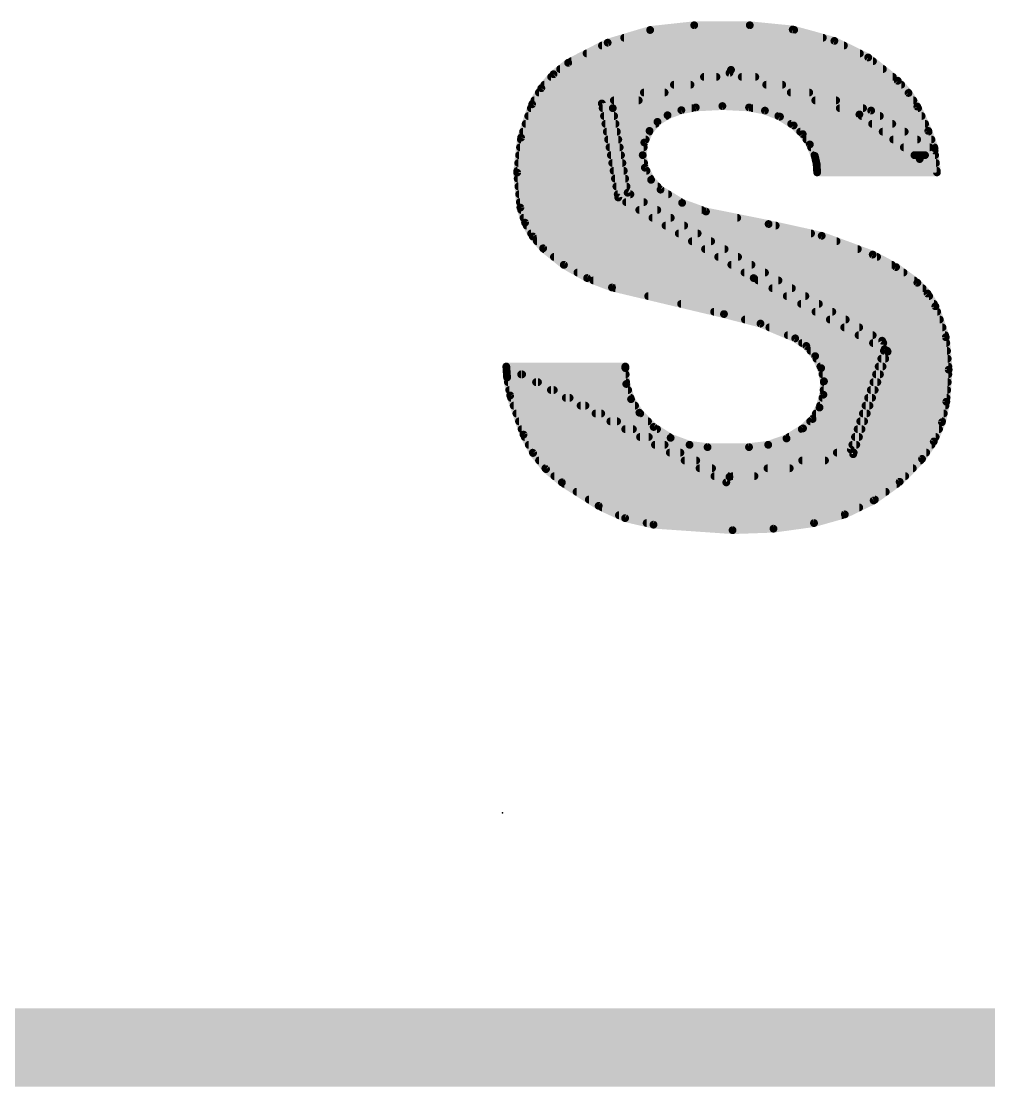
# Model space of a CAD drawing. Extents: x -27 to 95, y -17 to 50.
# Drawn here: x 62.828 to 65.967, y -0.127 to 3.33 of the extents above; entities that cross this region are included whole.
import ezdxf

# ---------------------------------------------------------------- set-up
doc = ezdxf.new("R2010")
doc.units = 0
for name, color, linetype in [('1', 12, 'CONTINUOUS'), ('16', 132, 'CONTINUOUS'), ('20', 53, 'CONTINUOUS'), ('21', 41, 'CONTINUOUS'), ('23', 53, 'CONTINUOUS')]:
    doc.layers.add(name, color=color, linetype=linetype)

msp = doc.modelspace()

# ---------------------------------------------------------------- linework, layer by layer
at = {"layer": '1', "const_width": 0.254}
msp.add_lwpolyline([(91.44, 0), (2.54, 0)], dxfattribs=at)
at = {"layer": '16', "const_width": 0.254}
msp.add_lwpolyline([(91.44, 0), (2.54, 0)], dxfattribs=at)
at = {"layer": '20', "const_width": 0.254}
msp.add_lwpolyline([(2.54, 0), (91.44, 0)], dxfattribs=at)
at = {"layer": '21', "const_width": 0.0254}
for points in [[(65.0113, 3.3172), (64.8683, 3.3017)], [(65.1916, 3.3172), (65.0113, 3.3172)], [(65.3309, 3.3033), (65.1916, 3.3172)], [(64.8683, 3.3017), (64.7305, 3.2606)], [(64.784, 3.2766), (65.4286, 3.2766)], [(64.8709, 3.302), (65.3356, 3.302)], [(65.466, 3.2664), (65.3309, 3.3033)], [(64.7305, 3.2606), (64.6024, 3.1953)], [(64.712, 3.2512), (65.497, 3.2512)], [(65.5757, 3.2126), (65.466, 3.2664)], [(64.6622, 3.2258), (65.5488, 3.2258)], [(65.6717, 3.1369), (65.5757, 3.2126)], [(64.6024, 3.1953), (64.5549, 3.1584)], [(64.5763, 3.175), (65.6234, 3.175)], [(64.6124, 3.2004), (65.5912, 3.2004)], [(65.1307, 3.1725), (64.7116, 3.0632)], [(65.5853, 3.0404), (65.1307, 3.1725)], [(64.5549, 3.1584), (64.5154, 3.1129)], [(64.5472, 3.1496), (65.0835, 3.1496)], [(64.7471, 3.048), (65.1256, 3.1623)], [(65.0429, 3.1496), (65.2095, 3.1496)], [(65.1256, 3.1623), (65.5472, 3.0277)], [(65.1654, 3.1496), (65.6556, 3.1496)], [(65.7066, 3.0974), (65.6717, 3.1369)], [(64.5154, 3.1129), (64.4855, 3.0607)], [(64.5073, 3.0988), (64.9153, 3.0988)], [(64.5252, 3.1242), (64.9994, 3.1242)], [(64.8481, 3.0988), (65.3843, 3.0988)], [(64.9455, 3.1242), (65.2969, 3.1242)], [(65.2449, 3.1242), (65.6829, 3.1242)], [(65.3245, 3.0988), (65.7053, 3.0988)], [(64.4928, 3.0734), (64.8312, 3.0734)], [(64.7507, 3.0734), (65.4717, 3.0734)], [(65.4041, 3.0734), (65.7221, 3.0734)], [(65.7352, 3.0531), (65.7066, 3.0974)], [(64.4855, 3.0607), (64.4497, 2.9524)], [(64.4813, 3.048), (64.7471, 3.048)], [(64.7116, 3.0632), (64.7649, 2.7584)], [(64.7143, 3.048), (65.0032, 3.048)], [(64.7954, 2.7737), (64.7471, 3.048)], [(64.9249, 3.0251), (64.9696, 3.0416)], [(64.9696, 3.0416), (65.0164, 3.0505)], [(65.0164, 3.0505), (65.1028, 3.055)], [(65.1028, 3.055), (65.1891, 3.0505)], [(65.1891, 3.0505), (65.2407, 3.0402)], [(65.2016, 3.048), (65.5591, 3.048)], [(65.2407, 3.0402), (65.2896, 3.0205)], [(65.4836, 3.048), (65.7375, 3.048)], [(65.7911, 2.9108), (65.5853, 3.0404)], [(65.7708, 2.9743), (65.7352, 3.0531)], [(64.4645, 2.9972), (64.756, 2.9972)], [(64.4729, 3.0226), (64.7516, 3.0226)], [(64.7187, 3.0226), (64.9211, 3.0226)], [(64.7231, 2.9972), (64.8864, 2.9972)], [(64.8665, 2.9743), (64.8922, 3.0038)], [(64.8922, 3.0038), (64.9249, 3.0251)], [(65.2844, 3.0226), (65.6136, 3.0226)], [(65.2896, 3.0205), (65.3339, 2.9921)], [(65.3259, 2.9972), (65.6539, 2.9972)], [(65.5472, 3.0277), (65.7428, 2.8829)], [(65.5541, 3.0226), (65.749, 3.0226)], [(65.5884, 2.9972), (65.7605, 2.9972)], [(64.4561, 2.9718), (64.7605, 2.9718)], [(64.7276, 2.9718), (64.8654, 2.9718)], [(64.8494, 2.9367), (64.8665, 2.9743)], [(65.3339, 2.9921), (65.3633, 2.964)], [(65.3551, 2.9718), (65.6942, 2.9718)], [(65.3633, 2.964), (65.3865, 2.9305)], [(65.6227, 2.9718), (65.7717, 2.9718)], [(65.7911, 2.9185), (65.7708, 2.9743)], [(64.4497, 2.9524), (64.4368, 2.839)], [(64.449, 2.9464), (64.765, 2.9464)], [(64.732, 2.9464), (64.8538, 2.9464)], [(64.8442, 2.8957), (64.8494, 2.9367)], [(65.3754, 2.9464), (65.7346, 2.9464)], [(65.3865, 2.9305), (65.4025, 2.8931)], [(65.657, 2.9464), (65.781, 2.9464)], [(64.4433, 2.8956), (64.7739, 2.8956)], [(64.4461, 2.921), (64.7695, 2.921)], [(64.7365, 2.921), (64.8474, 2.921)], [(64.7409, 2.8956), (64.8442, 2.8956)], [(64.8513, 2.855), (64.8442, 2.8957)], [(65.3905, 2.921), (65.7749, 2.921)], [(65.4014, 2.8956), (65.7927, 2.8956)], [(65.4025, 2.8931), (65.4085, 2.8667)], [(65.6913, 2.921), (65.7902, 2.921)], [(65.7256, 2.8956), (65.76, 2.8956)], [(65.7428, 2.8829), (65.7911, 2.9185)], [(65.7987, 2.8397), (65.7911, 2.9108)], [(64.4404, 2.8702), (64.7784, 2.8702)], [(64.7453, 2.8702), (64.8486, 2.8702)], [(65.4077, 2.8702), (65.7954, 2.8702)], [(65.4085, 2.8667), (65.4101, 2.8397)], [(64.4368, 2.839), (64.4474, 2.7254)], [(64.4375, 2.8448), (64.7829, 2.8448)], [(64.7498, 2.8448), (64.8565, 2.8448)], [(64.8714, 2.8156), (64.8513, 2.855)], [(65.4098, 2.8448), (65.7982, 2.8448)], [(65.4101, 2.8397), (65.7987, 2.8397)], [(64.4386, 2.8194), (64.7874, 2.8194)], [(64.441, 2.794), (64.7918, 2.794)], [(64.7542, 2.8194), (64.8695, 2.8194)], [(64.7587, 2.794), (64.8923, 2.794)], [(64.9021, 2.7838), (64.8714, 2.8156)], [(64.4434, 2.7686), (64.8042, 2.7686)], [(64.7631, 2.7686), (64.9268, 2.7686)], [(64.7649, 2.7584), (65.2043, 2.4968)], [(65.6209, 2.2936), (64.7954, 2.7737)], [(64.9721, 2.7407), (64.9021, 2.7838)], [(64.4457, 2.7432), (64.8478, 2.7432)], [(64.4474, 2.7254), (64.4625, 2.6765)], [(64.7904, 2.7432), (64.968, 2.7432)], [(65.0494, 2.7127), (64.9721, 2.7407)], [(64.4498, 2.7178), (64.8915, 2.7178)], [(64.4576, 2.6924), (64.9352, 2.6924)], [(64.8331, 2.7178), (65.0353, 2.7178)], [(64.8758, 2.6924), (65.151, 2.6924)], [(65.2526, 2.6721), (65.0494, 2.7127)], [(64.4625, 2.6765), (64.4875, 2.6318)], [(64.4678, 2.667), (64.9789, 2.667)], [(64.9184, 2.667), (65.2756, 2.667)], [(65.4249, 2.634), (65.2526, 2.6721)], [(64.482, 2.6416), (65.0225, 2.6416)], [(64.4875, 2.6318), (64.5211, 2.5933)], [(64.5011, 2.6162), (65.0662, 2.6162)], [(64.9611, 2.6416), (65.3904, 2.6416)], [(65.0037, 2.6162), (65.4731, 2.6162)], [(65.5904, 2.573), (65.4249, 2.634)], [(64.5211, 2.5933), (64.5887, 2.5395)], [(64.5242, 2.5908), (65.1099, 2.5908)], [(65.0464, 2.5908), (65.5421, 2.5908)], [(64.5562, 2.5654), (65.1536, 2.5654)], [(65.0891, 2.5654), (65.6046, 2.5654)], [(65.6661, 2.5325), (65.5904, 2.573)], [(64.5881, 2.54), (65.1972, 2.54)], [(64.5887, 2.5395), (64.6638, 2.4969)], [(64.6326, 2.5146), (65.2409, 2.5146)], [(65.1317, 2.54), (65.652, 2.54)], [(65.1744, 2.5146), (65.6904, 2.5146)], [(65.7352, 2.4816), (65.6661, 2.5325)], [(64.6638, 2.4969), (64.7446, 2.4663)], [(64.6841, 2.4892), (65.2846, 2.4892)], [(65.2043, 2.4968), (65.6285, 2.2657)], [(65.2182, 2.4892), (65.7249, 2.4892)], [(65.7684, 2.4466), (65.7352, 2.4816)], [(64.7446, 2.4663), (65.1078, 2.38)], [(64.7551, 2.4638), (65.3283, 2.4638)], [(65.2649, 2.4638), (65.7521, 2.4638)], [(65.7936, 2.4054), (65.7684, 2.4466)], [(64.862, 2.4384), (65.3719, 2.4384)], [(64.9689, 2.413), (65.4156, 2.413)], [(65.3115, 2.4384), (65.7734, 2.4384)], [(65.3581, 2.413), (65.789, 2.413)], [(65.0758, 2.3876), (65.4593, 2.3876)], [(65.1078, 2.38), (65.2263, 2.3491)], [(65.4047, 2.3876), (65.7996, 2.3876)], [(65.8274, 2.3051), (65.7936, 2.4054)], [(65.176, 2.3622), (65.5029, 2.3622)], [(65.2263, 2.3491), (65.339, 2.3012)], [(65.4514, 2.3622), (65.8081, 2.3622)], [(65.2552, 2.3368), (65.5466, 2.3368)], [(65.315, 2.3114), (65.5903, 2.3114)], [(65.498, 2.3368), (65.8167, 2.3368)], [(65.5446, 2.3114), (65.8252, 2.3114)], [(65.8368, 2.1996), (65.8274, 2.3051)], [(65.339, 2.3012), (65.375, 2.2765)], [(65.3612, 2.286), (65.6247, 2.286)], [(65.375, 2.2765), (65.4036, 2.2436)], [(65.5912, 2.286), (65.8291, 2.286)], [(65.6387, 2.2581), (65.6209, 2.2936)], [(65.3889, 2.2606), (65.6374, 2.2606)], [(65.4036, 2.2436), (65.4231, 2.2046)], [(65.4078, 2.2352), (65.631, 2.2352)], [(65.6285, 2.2657), (65.5193, 1.9406)], [(65.5269, 1.9253), (65.6387, 2.2581)], [(65.6183, 2.2352), (65.8336, 2.2352)], [(65.6268, 2.2606), (65.8314, 2.2606)], [(64.4017, 2.2098), (64.4042, 2.1742)], [(65.1256, 1.8517), (64.4017, 2.2098)], [(64.7878, 2.2098), (64.4017, 2.2098)], [(64.4017, 2.2098), (65.1154, 1.8339)], [(64.7878, 2.2047), (64.7878, 2.2098)], [(64.7908, 2.1531), (64.7878, 2.2047)], [(65.4205, 2.2098), (65.6225, 2.2098)], [(65.4231, 2.2046), (65.4322, 2.162)], [(65.6097, 2.2098), (65.8359, 2.2098)], [(64.4035, 2.1844), (64.453, 2.1844)], [(64.4042, 2.1742), (64.4144, 2.1158)], [(64.4499, 2.1844), (64.789, 2.1844)], [(65.4275, 2.1844), (65.6139, 2.1844)], [(65.6012, 2.1844), (65.8357, 2.1844)], [(65.8292, 2.0955), (65.8368, 2.1996)], [(64.4069, 2.159), (64.5044, 2.159)], [(64.4113, 2.1336), (64.5557, 2.1336)], [(64.4982, 2.159), (64.7905, 2.159)], [(64.5464, 2.1336), (64.797, 2.1336)], [(64.8064, 2.1039), (64.7908, 2.1531)], [(65.4322, 2.162), (65.4304, 2.1184)], [(65.431, 2.1336), (65.5969, 2.1336)], [(65.4321, 2.159), (65.6054, 2.159)], [(65.5841, 2.1336), (65.832, 2.1336)], [(65.5927, 2.159), (65.8338, 2.159)], [(64.4144, 2.1158), (64.4576, 1.9888)], [(64.417, 2.1082), (64.6071, 2.1082)], [(64.5946, 2.1082), (64.805, 2.1082)], [(64.8335, 2.0599), (64.8064, 2.1039)], [(65.4304, 2.1184), (65.4178, 2.0768)], [(65.4273, 2.1082), (65.5883, 2.1082)], [(65.5756, 2.1082), (65.8301, 2.1082)], [(64.4256, 2.0828), (64.6584, 2.0828)], [(64.6428, 2.0828), (64.8194, 2.0828)], [(65.4178, 2.0768), (65.3953, 2.0396)], [(65.4196, 2.0828), (65.5798, 2.0828)], [(65.5671, 2.0828), (65.8265, 2.0828)], [(65.8149, 2.0291), (65.8292, 2.0955)], [(64.4343, 2.0574), (64.7098, 2.0574)], [(64.4429, 2.032), (64.7611, 2.032)], [(64.6911, 2.0574), (64.836, 2.0574)], [(64.7393, 2.032), (64.8614, 2.032)], [(64.8797, 2.0136), (64.8335, 2.0599)], [(65.3953, 2.0396), (65.3644, 2.0091)], [(65.3876, 2.032), (65.5627, 2.032)], [(65.4061, 2.0574), (65.5713, 2.0574)], [(65.55, 2.032), (65.8155, 2.032)], [(65.5585, 2.0574), (65.821, 2.0574)], [(65.7883, 1.9665), (65.8149, 2.0291)], [(64.4515, 2.0066), (64.8125, 2.0066)], [(64.7875, 2.0066), (64.8907, 2.0066)], [(64.9348, 1.9784), (64.8797, 2.0136)], [(65.3644, 2.0091), (65.3108, 1.9764)], [(65.3603, 2.0066), (65.5542, 2.0066)], [(65.5415, 2.0066), (65.8054, 2.0066)], [(64.4576, 1.9888), (64.4885, 1.9293)], [(64.4615, 1.9812), (64.8638, 1.9812)], [(64.8357, 1.9812), (64.9304, 1.9812)], [(64.9961, 1.9558), (64.9348, 1.9784)], [(65.3108, 1.9764), (65.2514, 1.9558)], [(65.3186, 1.9812), (65.5457, 1.9812)], [(65.5329, 1.9812), (65.7946, 1.9812)], [(65.7504, 1.9101), (65.7883, 1.9665)], [(64.4747, 1.9558), (64.9152, 1.9558)], [(64.4879, 1.9304), (64.9665, 1.9304)], [(64.4885, 1.9293), (64.5305, 1.8769)], [(64.884, 1.9558), (64.9961, 1.9558)], [(64.9322, 1.9304), (65.5286, 1.9304)], [(65.0545, 1.9482), (64.9961, 1.9558)], [(65.1891, 1.9482), (65.0545, 1.9482)], [(65.1154, 1.8339), (65.5269, 1.9253)], [(65.5193, 1.9406), (65.1256, 1.8517)], [(65.2514, 1.9558), (65.1891, 1.9482)], [(65.2513, 1.9558), (65.5371, 1.9558)], [(65.4741, 1.9304), (65.764, 1.9304)], [(65.5244, 1.9558), (65.7811, 1.9558)], [(64.508, 1.905), (65.0179, 1.905)], [(64.9804, 1.905), (65.4355, 1.905)], [(65.3616, 1.905), (65.7454, 1.905)], [(65.6778, 1.8358), (65.7504, 1.9101)], [(64.5284, 1.8796), (65.0692, 1.8796)], [(64.5305, 1.8769), (64.582, 1.8339)], [(64.5577, 1.8542), (65.1205, 1.8542)], [(65.0286, 1.8796), (65.3212, 1.8796)], [(65.0769, 1.8542), (65.2068, 1.8542)], [(65.1367, 1.8542), (65.6958, 1.8542)], [(65.2492, 1.8796), (65.7206, 1.8796)], [(64.582, 1.8339), (64.7014, 1.7577)], [(64.59, 1.8288), (65.6681, 1.8288)], [(65.5934, 1.7752), (65.6778, 1.8358)], [(64.6298, 1.8034), (65.6327, 1.8034)], [(64.6696, 1.778), (65.5974, 1.778)], [(64.7014, 1.7577), (64.7871, 1.7179)], [(64.7124, 1.7526), (65.5466, 1.7526)], [(65.4999, 1.73), (65.5934, 1.7752)], [(64.7671, 1.7272), (65.4898, 1.7272)], [(64.7871, 1.7179), (64.8792, 1.6967)], [(65.3999, 1.7018), (65.4999, 1.73)], [(64.8571, 1.7018), (65.3999, 1.7018)], [(64.8792, 1.6967), (65.1358, 1.6789)], [(65.1358, 1.6789), (65.2684, 1.6836)], [(65.2684, 1.6836), (65.3999, 1.7018)]]:
    msp.add_lwpolyline(points, dxfattribs=at)
at = {"layer": '21', "const_width": 0.0127}
for points in [[(65.0113, 3.3236, 1), (65.0113, 3.3109)], [(65.012, 3.3109, 1), (65.0106, 3.3235)], [(65.1922, 3.3235, 1), (65.191, 3.3109)], [(65.1916, 3.3109, 1), (65.1916, 3.3236)], [(64.784, 3.283, 1), (64.784, 3.2703)], [(64.8676, 3.308, 1), (64.869, 3.2954)], [(64.8709, 3.3083, 1), (64.8709, 3.2957)], [(64.8701, 3.2956, 1), (64.8665, 3.3078)], [(65.3326, 3.3094, 1), (65.3292, 3.2971)], [(65.3303, 3.297, 1), (65.3316, 3.3096)], [(65.3356, 3.2957, 1), (65.3356, 3.3083)], [(65.4286, 3.2703, 1), (65.4286, 3.283)], [(64.712, 3.2576, 1), (64.712, 3.2449)], [(64.7287, 3.2667, 1), (64.7323, 3.2546)], [(64.7334, 3.255, 1), (64.7276, 3.2663)], [(65.4688, 3.2721, 1), (65.4632, 3.2607)], [(65.4643, 3.2603, 1), (65.4677, 3.2725)], [(65.497, 3.2449, 1), (65.497, 3.2576)], [(64.6622, 3.2321, 1), (64.6622, 3.2195)], [(65.5488, 3.2195, 1), (65.5488, 3.2321)], [(65.5797, 3.2176, 1), (65.5718, 3.2076)], [(65.5729, 3.2069, 1), (65.5785, 3.2183)], [(64.5763, 3.1814, 1), (64.5763, 3.1687)], [(64.5995, 3.201, 1), (64.6053, 3.1896)], [(64.6063, 3.1903, 1), (64.5985, 3.2003)], [(64.6124, 3.2067, 1), (64.6124, 3.1941)], [(65.1325, 3.1786, 1), (65.1289, 3.1664)], [(65.1323, 3.1664, 1), (65.1291, 3.1786)], [(65.5912, 3.1941, 1), (65.5912, 3.2067)], [(65.6234, 3.1687, 1), (65.6234, 3.1814)], [(64.5472, 3.1559, 1), (64.5472, 3.1433)], [(64.551, 3.1634, 1), (64.5588, 3.1534)], [(64.5597, 3.1542, 1), (64.5501, 3.1625)], [(65.0429, 3.1559, 1), (65.0429, 3.1433)], [(65.0835, 3.1433, 1), (65.0835, 3.1559)], [(65.1275, 3.1683, 1), (65.1237, 3.1563)], [(65.1274, 3.1562, 1), (65.1238, 3.1684)], [(65.1654, 3.1559, 1), (65.1654, 3.1433)], [(65.2095, 3.1433, 1), (65.2095, 3.1559)], [(65.6556, 3.1433, 1), (65.6556, 3.1559)], [(65.6765, 3.1411, 1), (65.6669, 3.1327)], [(65.6678, 3.1319, 1), (65.6756, 3.1419)], [(64.5073, 3.1052, 1), (64.5073, 3.0925)], [(64.5106, 3.1171, 1), (64.5202, 3.1088)], [(64.5209, 3.1098, 1), (64.5099, 3.1161)], [(64.5252, 3.1305, 1), (64.5252, 3.1179)], [(64.8481, 3.1052, 1), (64.8481, 3.0925)], [(64.9153, 3.0925, 1), (64.9153, 3.1052)], [(64.9455, 3.1305, 1), (64.9455, 3.1179)], [(64.9994, 3.1179, 1), (64.9994, 3.1305)], [(65.2449, 3.1305, 1), (65.2449, 3.1179)], [(65.2969, 3.1179, 1), (65.2969, 3.1305)], [(65.3245, 3.1052, 1), (65.3245, 3.0925)], [(65.3843, 3.0925, 1), (65.3843, 3.1052)], [(65.6829, 3.1179, 1), (65.6829, 3.1305)], [(65.7053, 3.0925, 1), (65.7053, 3.1052)], [(64.4928, 3.0798, 1), (64.4928, 3.0671)], [(64.7507, 3.0798, 1), (64.7507, 3.0671)], [(64.8312, 3.0671, 1), (64.8312, 3.0798)], [(65.4041, 3.0798, 1), (65.4041, 3.0671)], [(65.4717, 3.0671, 1), (65.4717, 3.0798)], [(65.7119, 3.1008, 1), (65.7012, 3.0939)], [(65.7018, 3.0932, 1), (65.7113, 3.1016)], [(65.7221, 3.0671, 1), (65.7221, 3.0798)], [(64.4813, 3.0543, 1), (64.4813, 3.0417)], [(64.48, 3.0639, 1), (64.491, 3.0575)], [(64.4915, 3.0587, 1), (64.4795, 3.0627)], [(64.7179, 3.0643, 1), (64.7053, 3.0621)], [(64.71, 3.0693, 1), (64.7132, 3.0571)], [(64.7143, 3.0543, 1), (64.7143, 3.0417)], [(64.7534, 3.0491, 1), (64.7408, 3.0469)], [(64.7453, 3.0541, 1), (64.7489, 3.0419)], [(64.7471, 3.0417, 1), (64.7471, 3.0543)], [(64.9684, 3.0479, 1), (64.9708, 3.0354)], [(64.9718, 3.0357, 1), (64.9674, 3.0476)], [(65.0032, 3.0417, 1), (65.0032, 3.0543)], [(65.0161, 3.0568, 1), (65.0167, 3.0442)], [(65.0176, 3.0443, 1), (65.0152, 3.0567)], [(65.1031, 3.0613, 1), (65.1024, 3.0486)], [(65.1031, 3.0486, 1), (65.1024, 3.0613)], [(65.1903, 3.0567, 1), (65.1879, 3.0443)], [(65.1888, 3.0442, 1), (65.1894, 3.0568)], [(65.2016, 3.0543, 1), (65.2016, 3.0417)], [(65.2431, 3.0461, 1), (65.2384, 3.0343)], [(65.2395, 3.034, 1), (65.242, 3.0464)], [(65.4836, 3.0543, 1), (65.4836, 3.0417)], [(65.5591, 3.0417, 1), (65.5591, 3.0543)], [(65.5887, 3.0458, 1), (65.5819, 3.035)], [(65.5835, 3.0343, 1), (65.5871, 3.0465)], [(65.741, 3.0557, 1), (65.7294, 3.0505)], [(65.7299, 3.0497, 1), (65.7405, 3.0565)], [(65.7375, 3.0417, 1), (65.7375, 3.0543)], [(64.4645, 3.0036, 1), (64.4645, 2.9909)], [(64.4729, 3.029, 1), (64.4729, 3.0163)], [(64.7187, 3.029, 1), (64.7187, 3.0163)], [(64.7231, 3.0036, 1), (64.7231, 2.9909)], [(64.7516, 3.0163, 1), (64.7516, 3.029)], [(64.756, 2.9909, 1), (64.756, 3.0036)], [(64.8887, 3.0091, 1), (64.8956, 2.9985)], [(64.8864, 2.9909, 1), (64.8864, 3.0036)], [(64.8969, 2.9996, 1), (64.8874, 3.0079)], [(64.9227, 3.0311, 1), (64.9271, 3.0191)], [(64.9211, 3.0163, 1), (64.9211, 3.029)], [(64.9284, 3.0198, 1), (64.9214, 3.0304)], [(65.2844, 3.029, 1), (65.2844, 3.0163)], [(65.293, 3.0259, 1), (65.2861, 3.0152)], [(65.2872, 3.0146, 1), (65.2919, 3.0264)], [(65.3259, 3.0036, 1), (65.3259, 2.9909)], [(65.551, 3.0328, 1), (65.5434, 3.0226)], [(65.5453, 3.0217, 1), (65.5491, 3.0337)], [(65.5541, 3.029, 1), (65.5541, 3.0163)], [(65.5884, 3.0036, 1), (65.5884, 2.9909)], [(65.6136, 3.0163, 1), (65.6136, 3.029)], [(65.6539, 2.9909, 1), (65.6539, 3.0036)], [(65.749, 3.0163, 1), (65.749, 3.029)], [(65.7605, 2.9909, 1), (65.7605, 3.0036)], [(64.4561, 2.9781, 1), (64.4561, 2.9655)], [(64.7276, 2.9781, 1), (64.7276, 2.9655)], [(64.7605, 2.9655, 1), (64.7605, 2.9781)], [(64.8617, 2.9785, 1), (64.8713, 2.9701)], [(64.8723, 2.9717, 1), (64.8607, 2.9769)], [(64.8654, 2.9655, 1), (64.8654, 2.9781)], [(65.3383, 2.9967, 1), (65.3295, 2.9875)], [(65.3305, 2.9868, 1), (65.3373, 2.9974)], [(65.3551, 2.9781, 1), (65.3551, 2.9655)], [(65.3685, 2.9676, 1), (65.3581, 2.9603)], [(65.3589, 2.9594, 1), (65.3677, 2.9685)], [(65.6227, 2.9781, 1), (65.6227, 2.9655)], [(65.6942, 2.9655, 1), (65.6942, 2.9781)], [(65.7768, 2.9765, 1), (65.7648, 2.9721)], [(65.765, 2.9717, 1), (65.7766, 2.9769)], [(65.7717, 2.9655, 1), (65.7717, 2.9781)], [(64.449, 2.9527, 1), (64.449, 2.9401)], [(64.456, 2.9516, 1), (64.4434, 2.9531)], [(64.4437, 2.9544, 1), (64.4557, 2.9504)], [(64.732, 2.9527, 1), (64.732, 2.9401)], [(64.765, 2.9401, 1), (64.765, 2.9527)], [(64.8436, 2.9393, 1), (64.8552, 2.9341)], [(64.8557, 2.9359, 1), (64.8431, 2.9375)], [(64.8538, 2.9401, 1), (64.8538, 2.9527)], [(65.3754, 2.9527, 1), (65.3754, 2.9401)], [(65.3923, 2.933, 1), (65.3806, 2.928)], [(65.3812, 2.9269, 1), (65.3917, 2.9341)], [(65.657, 2.9527, 1), (65.657, 2.9401)], [(65.7346, 2.9401, 1), (65.7346, 2.9527)], [(65.781, 2.9401, 1), (65.781, 2.9527)], [(64.4433, 2.9019, 1), (64.4433, 2.8893)], [(64.4461, 2.9274, 1), (64.4461, 2.9147)], [(64.7365, 2.9274, 1), (64.7365, 2.9147)], [(64.7409, 2.9019, 1), (64.7409, 2.8893)], [(64.7695, 2.9147, 1), (64.7695, 2.9274)], [(64.7739, 2.8893, 1), (64.7739, 2.9019)], [(64.8504, 2.8968, 1), (64.8379, 2.8946)], [(64.8442, 2.8893, 1), (64.8442, 2.9019)], [(64.8474, 2.9147, 1), (64.8474, 2.9274)], [(65.3905, 2.9274, 1), (65.3905, 2.9147)], [(65.4014, 2.9019, 1), (65.4014, 2.8893)], [(65.4087, 2.8945, 1), (65.3963, 2.8917)], [(65.6913, 2.9274, 1), (65.6913, 2.9147)], [(65.7256, 2.9019, 1), (65.7256, 2.8893)], [(65.76, 2.8893, 1), (65.76, 2.9019)], [(65.7749, 2.9147, 1), (65.7749, 2.9274)], [(65.7974, 2.9115, 1), (65.7848, 2.9101)], [(65.7851, 2.9163, 1), (65.7971, 2.9207)], [(65.7949, 2.9134, 1), (65.7873, 2.9236)], [(65.7877, 2.9054, 1), (65.7945, 2.9162)], [(65.7902, 2.9147, 1), (65.7902, 2.9274)], [(65.7927, 2.8893, 1), (65.7927, 2.9019)], [(64.4404, 2.8765, 1), (64.4404, 2.8639)], [(64.7453, 2.8765, 1), (64.7453, 2.8639)], [(64.7784, 2.8639, 1), (64.7784, 2.8765)], [(64.8379, 2.8965, 1), (64.8505, 2.8949)], [(64.8486, 2.8639, 1), (64.8486, 2.8765)], [(65.3967, 2.8906, 1), (65.4083, 2.8956)], [(65.4077, 2.8765, 1), (65.4077, 2.8639)], [(65.4148, 2.8671, 1), (65.4021, 2.8663)], [(65.4023, 2.8653, 1), (65.4147, 2.8681)], [(65.739, 2.888, 1), (65.7466, 2.8778)], [(65.739, 2.8778, 1), (65.7466, 2.888)], [(65.7954, 2.8639, 1), (65.7954, 2.8765)], [(64.4431, 2.8396, 1), (64.4305, 2.8384)], [(64.4305, 2.8397, 1), (64.4431, 2.8383)], [(64.4375, 2.8512, 1), (64.4375, 2.8385)], [(64.7498, 2.8512, 1), (64.7498, 2.8385)], [(64.7829, 2.8385, 1), (64.7829, 2.8512)], [(64.857, 2.8579, 1), (64.8456, 2.8521)], [(64.845, 2.8539, 1), (64.8576, 2.8561)], [(64.8565, 2.8385, 1), (64.8565, 2.8512)], [(65.4098, 2.8512, 1), (65.4098, 2.8385)], [(65.4101, 2.846, 1), (65.4101, 2.8334)], [(65.4038, 2.8393, 1), (65.4164, 2.8401)], [(65.7924, 2.839, 1), (65.805, 2.8404)], [(65.7982, 2.8385, 1), (65.7982, 2.8512)], [(65.7987, 2.8334, 1), (65.7987, 2.846)], [(64.4386, 2.8258, 1), (64.4386, 2.8131)], [(64.441, 2.8003, 1), (64.441, 2.7877)], [(64.7542, 2.8258, 1), (64.7542, 2.8131)], [(64.7587, 2.8003, 1), (64.7587, 2.7877)], [(64.7874, 2.8131, 1), (64.7874, 2.8258)], [(64.7918, 2.7877, 1), (64.7918, 2.8003)], [(64.876, 2.82, 1), (64.8668, 2.8112)], [(64.8657, 2.8127, 1), (64.8771, 2.8185)], [(64.8695, 2.8131, 1), (64.8695, 2.8258)], [(64.8923, 2.7877, 1), (64.8923, 2.8003)], [(64.4434, 2.775, 1), (64.4434, 2.7623)], [(64.7631, 2.775, 1), (64.7631, 2.7623)], [(64.7681, 2.7639, 1), (64.7617, 2.7529)], [(64.7586, 2.7573, 1), (64.7712, 2.7595)], [(64.7986, 2.7792, 1), (64.7922, 2.7682)], [(64.7891, 2.7726, 1), (64.8017, 2.7748)], [(64.8042, 2.7623, 1), (64.8042, 2.775)], [(64.9054, 2.7892, 1), (64.8988, 2.7784)], [(64.8975, 2.7794, 1), (64.9067, 2.7882)], [(64.9268, 2.7623, 1), (64.9268, 2.775)], [(64.4457, 2.7496, 1), (64.4457, 2.7369)], [(64.4535, 2.7273, 1), (64.4413, 2.7235)], [(64.4411, 2.7248, 1), (64.4537, 2.726)], [(64.7904, 2.7496, 1), (64.7904, 2.7369)], [(64.8478, 2.7369, 1), (64.8478, 2.7496)], [(64.9742, 2.7466, 1), (64.9699, 2.7347)], [(64.968, 2.7369, 1), (64.968, 2.7496)], [(64.9688, 2.7353, 1), (64.9754, 2.7461)], [(64.4498, 2.7241, 1), (64.4498, 2.7115)], [(64.4576, 2.6987, 1), (64.4576, 2.6861)], [(64.8331, 2.7241, 1), (64.8331, 2.7115)], [(64.8758, 2.6987, 1), (64.8758, 2.6861)], [(64.8915, 2.7115, 1), (64.8915, 2.7241)], [(64.9352, 2.6861, 1), (64.9352, 2.6987)], [(65.0353, 2.7115, 1), (65.0353, 2.7241)], [(65.0506, 2.7189, 1), (65.0482, 2.7065)], [(65.0472, 2.7067, 1), (65.0516, 2.7187)], [(65.151, 2.6861, 1), (65.151, 2.6987)], [(64.4681, 2.6796, 1), (64.457, 2.6734)], [(64.4565, 2.6746, 1), (64.4686, 2.6784)], [(64.4678, 2.6734, 1), (64.4678, 2.6607)], [(64.9184, 2.6734, 1), (64.9184, 2.6607)], [(64.9789, 2.6607, 1), (64.9789, 2.6734)], [(65.254, 2.6783, 1), (65.2512, 2.6659)], [(65.2514, 2.6659, 1), (65.2538, 2.6783)], [(65.2756, 2.6607, 1), (65.2756, 2.6734)], [(64.482, 2.6479, 1), (64.482, 2.6353)], [(64.4922, 2.636, 1), (64.4827, 2.6277)], [(64.4819, 2.6288, 1), (64.493, 2.6349)], [(64.5011, 2.6225, 1), (64.5011, 2.6099)], [(64.9611, 2.6479, 1), (64.9611, 2.6353)], [(65.0037, 2.6225, 1), (65.0037, 2.6099)], [(65.0225, 2.6353, 1), (65.0225, 2.6479)], [(65.0662, 2.6099, 1), (65.0662, 2.6225)], [(65.3904, 2.6353, 1), (65.3904, 2.6479)], [(65.427, 2.6399, 1), (65.4227, 2.628)], [(65.4235, 2.6278, 1), (65.4262, 2.6402)], [(65.4731, 2.6099, 1), (65.4731, 2.6225)], [(64.5251, 2.5983, 1), (64.5171, 2.5883)], [(64.5163, 2.5891, 1), (64.5259, 2.5975)], [(64.5242, 2.5972, 1), (64.5242, 2.5845)], [(65.0464, 2.5972, 1), (65.0464, 2.5845)], [(65.1099, 2.5845, 1), (65.1099, 2.5972)], [(65.5421, 2.5845, 1), (65.5421, 2.5972)], [(64.5562, 2.5717, 1), (64.5562, 2.5591)], [(65.0891, 2.5717, 1), (65.0891, 2.5591)], [(65.1536, 2.5591, 1), (65.1536, 2.5717)], [(65.5934, 2.5786, 1), (65.5874, 2.5674)], [(65.5882, 2.567, 1), (65.5926, 2.579)], [(65.6046, 2.5591, 1), (65.6046, 2.5717)], [(64.5881, 2.5463, 1), (64.5881, 2.5337)], [(64.5918, 2.5451, 1), (64.5856, 2.534)], [(64.5848, 2.5346, 1), (64.5927, 2.5445)], [(64.6326, 2.521, 1), (64.6326, 2.5083)], [(65.1317, 2.5463, 1), (65.1317, 2.5337)], [(65.1744, 2.521, 1), (65.1744, 2.5083)], [(65.1972, 2.5337, 1), (65.1972, 2.5463)], [(65.2409, 2.5083, 1), (65.2409, 2.521)], [(65.652, 2.5337, 1), (65.652, 2.5463)], [(65.6698, 2.5376, 1), (65.6623, 2.5274)], [(65.6631, 2.5269, 1), (65.6691, 2.5381)], [(65.6904, 2.5083, 1), (65.6904, 2.521)], [(64.6661, 2.5028, 1), (64.6616, 2.4909)], [(64.6607, 2.4913, 1), (64.6669, 2.5024)], [(64.6841, 2.4956, 1), (64.6841, 2.4829)], [(65.2073, 2.5024, 1), (65.2013, 2.4912)], [(65.2011, 2.4913, 1), (65.2075, 2.5023)], [(65.2182, 2.4956, 1), (65.2182, 2.4829)], [(65.2846, 2.4829, 1), (65.2846, 2.4956)], [(65.7249, 2.4829, 1), (65.7249, 2.4956)], [(65.7398, 2.486, 1), (65.7306, 2.4772)], [(65.7314, 2.4765, 1), (65.739, 2.4867)], [(64.7461, 2.4725, 1), (64.7431, 2.4601)], [(64.7424, 2.4604, 1), (64.7468, 2.4722)], [(64.7551, 2.4701, 1), (64.7551, 2.4575)], [(65.2649, 2.4701, 1), (65.2649, 2.4575)], [(65.3283, 2.4575, 1), (65.3283, 2.4701)], [(65.7521, 2.4575, 1), (65.7521, 2.4701)], [(65.7739, 2.4499, 1), (65.763, 2.4433)], [(65.7638, 2.4422, 1), (65.773, 2.451)], [(64.862, 2.4447, 1), (64.862, 2.4321)], [(64.9689, 2.4194, 1), (64.9689, 2.4067)], [(65.3115, 2.4447, 1), (65.3115, 2.4321)], [(65.3581, 2.4194, 1), (65.3581, 2.4067)], [(65.3719, 2.4321, 1), (65.3719, 2.4447)], [(65.4156, 2.4067, 1), (65.4156, 2.4194)], [(65.7734, 2.4321, 1), (65.7734, 2.4447)], [(65.789, 2.4067, 1), (65.789, 2.4194)], [(65.0758, 2.3939, 1), (65.0758, 2.3813)], [(65.1094, 2.3861, 1), (65.1062, 2.3739)], [(65.1063, 2.3738, 1), (65.1093, 2.3862)], [(65.4047, 2.3939, 1), (65.4047, 2.3813)], [(65.4593, 2.3813, 1), (65.4593, 2.3939)], [(65.7996, 2.4074, 1), (65.7876, 2.4034)], [(65.7882, 2.4021, 1), (65.799, 2.4087)], [(65.7996, 2.3813, 1), (65.7996, 2.3939)], [(65.176, 2.3685, 1), (65.176, 2.3559)], [(65.2288, 2.3549, 1), (65.2238, 2.3432)], [(65.2247, 2.3429, 1), (65.2279, 2.3552)], [(65.4514, 2.3685, 1), (65.4514, 2.3559)], [(65.5029, 2.3559, 1), (65.5029, 2.3685)], [(65.8081, 2.3559, 1), (65.8081, 2.3685)], [(65.2552, 2.3432, 1), (65.2552, 2.3305)], [(65.315, 2.3177, 1), (65.315, 2.3051)], [(65.498, 2.3432, 1), (65.498, 2.3305)], [(65.5446, 2.3177, 1), (65.5446, 2.3051)], [(65.5466, 2.3305, 1), (65.5466, 2.3432)], [(65.5903, 2.3051, 1), (65.5903, 2.3177)], [(65.8167, 2.3305, 1), (65.8167, 2.3432)], [(65.8337, 2.3056, 1), (65.8211, 2.3045)], [(65.8252, 2.3051, 1), (65.8252, 2.3177)], [(65.3426, 2.3064, 1), (65.3354, 2.296)], [(65.3365, 2.2954, 1), (65.3415, 2.307)], [(65.3612, 2.2923, 1), (65.3612, 2.2797)], [(65.3798, 2.2807, 1), (65.3702, 2.2724)], [(65.3714, 2.2713, 1), (65.3786, 2.2818)], [(65.5912, 2.2923, 1), (65.5912, 2.2797)], [(65.6266, 2.2964, 1), (65.6152, 2.2908)], [(65.6177, 2.2881, 1), (65.6241, 2.2991)], [(65.6247, 2.2797, 1), (65.6247, 2.2923)], [(65.8214, 2.303, 1), (65.8334, 2.3071)], [(65.8291, 2.2797, 1), (65.8291, 2.2923)], [(65.3889, 2.267, 1), (65.3889, 2.2543)], [(65.4093, 2.2465, 1), (65.3979, 2.2408)], [(65.3988, 2.2395, 1), (65.4084, 2.2478)], [(65.4078, 2.2416, 1), (65.4078, 2.2289)], [(65.6183, 2.2416, 1), (65.6183, 2.2289)], [(65.6268, 2.267, 1), (65.6268, 2.2543)], [(65.6345, 2.2637, 1), (65.6225, 2.2677)], [(65.6255, 2.2601, 1), (65.6315, 2.2713)], [(65.631, 2.2289, 1), (65.631, 2.2416)], [(65.6447, 2.2561, 1), (65.6327, 2.2601)], [(65.633, 2.2553, 1), (65.6444, 2.2609)], [(65.6374, 2.2543, 1), (65.6374, 2.267)], [(65.8314, 2.2543, 1), (65.8314, 2.267)], [(65.8336, 2.2289, 1), (65.8336, 2.2416)], [(64.408, 2.2102, 1), (64.3954, 2.2094)], [(64.4045, 2.2155, 1), (64.3989, 2.2041)], [(64.4047, 2.2154, 1), (64.3987, 2.2042)], [(64.4017, 2.2161, 1), (64.4017, 2.2035)], [(64.7942, 2.2098, 1), (64.7815, 2.2098)], [(64.7941, 2.2051, 1), (64.7815, 2.2043)], [(64.7878, 2.2035, 1), (64.7878, 2.2161)], [(65.4205, 2.2161, 1), (65.4205, 2.2035)], [(65.4293, 2.206, 1), (65.4169, 2.2033)], [(65.4174, 2.2018, 1), (65.4288, 2.2075)], [(65.6097, 2.2161, 1), (65.6097, 2.2035)], [(65.6225, 2.2035, 1), (65.6225, 2.2161)], [(65.8359, 2.2035, 1), (65.8359, 2.2161)], [(64.4035, 2.1907, 1), (64.4035, 2.1781)], [(64.4105, 2.1753, 1), (64.3979, 2.1731)], [(64.3979, 2.1738, 1), (64.4105, 2.1746)], [(64.4499, 2.1907, 1), (64.4499, 2.1781)], [(64.453, 2.1781, 1), (64.453, 2.1907)], [(64.7815, 2.2047, 1), (64.7942, 2.2047)], [(64.789, 2.1781, 1), (64.789, 2.1907)], [(65.4275, 2.1907, 1), (65.4275, 2.1781)], [(65.6012, 2.1907, 1), (65.6012, 2.1781)], [(65.6139, 2.1781, 1), (65.6139, 2.1907)], [(65.8431, 2.1991, 1), (65.8305, 2.2001)], [(65.8305, 2.199, 1), (65.8431, 2.2002)], [(65.8357, 2.1781, 1), (65.8357, 2.1907)], [(64.4069, 2.1654, 1), (64.4069, 2.1527)], [(64.4113, 2.1399, 1), (64.4113, 2.1273)], [(64.4982, 2.1654, 1), (64.4982, 2.1527)], [(64.5044, 2.1527, 1), (64.5044, 2.1654)], [(64.5464, 2.1399, 1), (64.5464, 2.1273)], [(64.5557, 2.1273, 1), (64.5557, 2.1399)], [(64.7845, 2.1528, 1), (64.7972, 2.1535)], [(64.7969, 2.155, 1), (64.7848, 2.1512)], [(64.7905, 2.1527, 1), (64.7905, 2.1654)], [(64.797, 2.1273, 1), (64.797, 2.1399)], [(65.431, 2.1399, 1), (65.431, 2.1273)], [(65.4321, 2.1654, 1), (65.4321, 2.1527)], [(65.4386, 2.1617, 1), (65.4259, 2.1622)], [(65.426, 2.1607, 1), (65.4385, 2.1633)], [(65.5841, 2.1399, 1), (65.5841, 2.1273)], [(65.5927, 2.1654, 1), (65.5927, 2.1527)], [(65.5969, 2.1273, 1), (65.5969, 2.1399)], [(65.6054, 2.1527, 1), (65.6054, 2.1654)], [(65.832, 2.1273, 1), (65.832, 2.1399)], [(65.8338, 2.1527, 1), (65.8338, 2.1654)], [(64.4204, 2.1178, 1), (64.4084, 2.1138)], [(64.4081, 2.1147, 1), (64.4207, 2.1169)], [(64.417, 2.1145, 1), (64.417, 2.1019)], [(64.5946, 2.1145, 1), (64.5946, 2.1019)], [(64.6071, 2.1019, 1), (64.6071, 2.1145)], [(64.8118, 2.1072, 1), (64.801, 2.1005)], [(64.8003, 2.102, 1), (64.8124, 2.1058)], [(64.805, 2.1019, 1), (64.805, 2.1145)], [(65.4273, 2.1145, 1), (65.4273, 2.1019)], [(65.4241, 2.1187, 1), (65.4367, 2.1181)], [(65.4365, 2.1166, 1), (65.4243, 2.1202)], [(65.5756, 2.1145, 1), (65.5756, 2.1019)], [(65.5883, 2.1019, 1), (65.5883, 2.1145)], [(65.8301, 2.1019, 1), (65.8301, 2.1145)], [(64.4256, 2.0892, 1), (64.4256, 2.0765)], [(64.6428, 2.0892, 1), (64.6428, 2.0765)], [(64.6584, 2.0765, 1), (64.6584, 2.0892)], [(64.8194, 2.0765, 1), (64.8194, 2.0892)], [(65.4117, 2.0787, 1), (65.4239, 2.075)], [(65.4232, 2.0735, 1), (65.4124, 2.0801)], [(65.4196, 2.0892, 1), (65.4196, 2.0765)], [(65.5671, 2.0892, 1), (65.5671, 2.0765)], [(65.5798, 2.0765, 1), (65.5798, 2.0892)], [(65.8229, 2.096, 1), (65.8355, 2.095)], [(65.8354, 2.0942, 1), (65.823, 2.0968)], [(65.8265, 2.0765, 1), (65.8265, 2.0892)], [(64.4343, 2.0637, 1), (64.4343, 2.0511)], [(64.4429, 2.0383, 1), (64.4429, 2.0257)], [(64.6911, 2.0637, 1), (64.6911, 2.0511)], [(64.7098, 2.0511, 1), (64.7098, 2.0637)], [(64.7393, 2.0383, 1), (64.7393, 2.0257)], [(64.7611, 2.0257, 1), (64.7611, 2.0383)], [(64.838, 2.0644, 1), (64.829, 2.0554)], [(64.8281, 2.0566, 1), (64.8389, 2.0632)], [(64.836, 2.0511, 1), (64.836, 2.0637)], [(64.8614, 2.0257, 1), (64.8614, 2.0383)], [(65.3876, 2.0383, 1), (65.3876, 2.0257)], [(65.3899, 2.0429, 1), (65.4008, 2.0363)], [(65.3998, 2.0351, 1), (65.3909, 2.0441)], [(65.4061, 2.0637, 1), (65.4061, 2.0511)], [(65.55, 2.0383, 1), (65.55, 2.0257)], [(65.5585, 2.0637, 1), (65.5585, 2.0511)], [(65.5627, 2.0257, 1), (65.5627, 2.0383)], [(65.5713, 2.0511, 1), (65.5713, 2.0637)], [(65.8208, 2.0266, 1), (65.8091, 2.0315)], [(65.8155, 2.0257, 1), (65.8155, 2.0383)], [(65.821, 2.0511, 1), (65.821, 2.0637)], [(64.4515, 2.013, 1), (64.4515, 2.0003)], [(64.7875, 2.013, 1), (64.7875, 2.0003)], [(64.8125, 2.0003, 1), (64.8125, 2.013)], [(64.8831, 2.019, 1), (64.8763, 2.0083)], [(64.8752, 2.0092, 1), (64.8842, 2.0181)], [(64.8907, 2.0003, 1), (64.8907, 2.013)], [(65.3603, 2.013, 1), (65.3603, 2.0003)], [(65.3599, 2.0136, 1), (65.3689, 2.0046)], [(65.3677, 2.0037, 1), (65.3611, 2.0145)], [(65.5415, 2.013, 1), (65.5415, 2.0003)], [(65.5542, 2.0003, 1), (65.5542, 2.013)], [(65.8054, 2.0003, 1), (65.8054, 2.013)], [(65.8087, 2.0304, 1), (65.8211, 2.0277)], [(64.4632, 1.9917, 1), (64.452, 1.9859)], [(64.4516, 1.9868, 1), (64.4636, 1.9908)], [(64.4615, 1.9876, 1), (64.4615, 1.9748)], [(64.8357, 1.9876, 1), (64.8357, 1.9748)], [(64.8638, 1.9748, 1), (64.8638, 1.9876)], [(64.9369, 1.9843, 1), (64.9326, 1.9724)], [(64.9304, 1.9748, 1), (64.9304, 1.9876)], [(64.9313, 1.973, 1), (64.9382, 1.9837)], [(65.3075, 1.9819, 1), (65.3141, 1.971)], [(65.3128, 1.9704, 1), (65.3087, 1.9824)], [(65.3186, 1.9876, 1), (65.3186, 1.9748)], [(65.5329, 1.9876, 1), (65.5329, 1.9748)], [(65.5457, 1.9748, 1), (65.5457, 1.9876)], [(65.7825, 1.969, 1), (65.7942, 1.964)], [(65.7936, 1.963, 1), (65.7831, 1.97)], [(65.7946, 1.9748, 1), (65.7946, 1.9876)], [(64.4747, 1.9622, 1), (64.4747, 1.9494)], [(64.4879, 1.9368, 1), (64.4879, 1.9241)], [(64.4935, 1.9332, 1), (64.4836, 1.9253)], [(64.4829, 1.9263, 1), (64.4942, 1.9322)], [(64.884, 1.9622, 1), (64.884, 1.9494)], [(64.9152, 1.9494, 1), (64.9152, 1.9622)], [(64.9322, 1.9368, 1), (64.9322, 1.9241)], [(64.9665, 1.9241, 1), (64.9665, 1.9368)], [(64.9969, 1.9621, 1), (64.9953, 1.9495)], [(64.9939, 1.9498, 1), (64.9983, 1.9618)], [(64.9961, 1.9494, 1), (64.9961, 1.9622)], [(65.0545, 1.9546, 1), (65.0545, 1.9419)], [(65.0537, 1.9419, 1), (65.0553, 1.9545)], [(65.1883, 1.9545, 1), (65.1899, 1.9419)], [(65.1891, 1.9419, 1), (65.1891, 1.9546)], [(65.2513, 1.9622, 1), (65.2513, 1.9494)], [(65.2494, 1.9618, 1), (65.2535, 1.9498)], [(65.2522, 1.9495, 1), (65.2507, 1.9621)], [(65.4741, 1.9368, 1), (65.4741, 1.9241)], [(65.5133, 1.9426, 1), (65.5253, 1.9386)], [(65.5207, 1.9344, 1), (65.5179, 1.9468)], [(65.5244, 1.9622, 1), (65.5244, 1.9494)], [(65.5283, 1.9191, 1), (65.5255, 1.9315)], [(65.5286, 1.9241, 1), (65.5286, 1.9368)], [(65.5371, 1.9494, 1), (65.5371, 1.9622)], [(65.764, 1.9241, 1), (65.764, 1.9368)], [(65.7811, 1.9494, 1), (65.7811, 1.9622)], [(64.508, 1.9114, 1), (64.508, 1.8986)], [(64.9804, 1.9114, 1), (64.9804, 1.8986)], [(65.0179, 1.8986, 1), (65.0179, 1.9114)], [(65.3616, 1.9114, 1), (65.3616, 1.8986)], [(65.4355, 1.8986, 1), (65.4355, 1.9114)], [(65.5209, 1.9273, 1), (65.5329, 1.9233)], [(65.7451, 1.9136, 1), (65.7557, 1.9066)], [(65.7454, 1.8986, 1), (65.7454, 1.9114)], [(65.7549, 1.9057, 1), (65.7459, 1.9145)], [(64.5284, 1.886, 1), (64.5284, 1.8733)], [(64.5346, 1.8818, 1), (64.5265, 1.8721)], [(64.5256, 1.873, 1), (64.5355, 1.8809)], [(64.5577, 1.8606, 1), (64.5577, 1.8478)], [(65.0286, 1.886, 1), (65.0286, 1.8733)], [(65.0692, 1.8733, 1), (65.0692, 1.886)], [(65.0769, 1.8606, 1), (65.0769, 1.8478)], [(65.1205, 1.8478, 1), (65.1205, 1.8606)], [(65.1367, 1.8606, 1), (65.1367, 1.8478)], [(65.2068, 1.8478, 1), (65.2068, 1.8606)], [(65.2492, 1.886, 1), (65.2492, 1.8733)], [(65.3212, 1.8733, 1), (65.3212, 1.886)], [(65.6958, 1.8478, 1), (65.6958, 1.8606)], [(65.7206, 1.8733, 1), (65.7206, 1.886)], [(64.5854, 1.8393, 1), (64.5786, 1.8285)], [(64.5779, 1.829, 1), (64.5861, 1.8388)], [(64.59, 1.8352, 1), (64.59, 1.8224)], [(65.114, 1.8401, 1), (65.1168, 1.8277)], [(65.1124, 1.8283, 1), (65.1184, 1.8395)], [(65.1242, 1.8579, 1), (65.127, 1.8455)], [(65.1228, 1.846, 1), (65.1284, 1.8574)], [(65.6681, 1.8224, 1), (65.6681, 1.8352)], [(65.6733, 1.8402, 1), (65.6823, 1.8314)], [(65.6815, 1.8306, 1), (65.6741, 1.841)], [(64.6298, 1.8098, 1), (64.6298, 1.7971)], [(65.6327, 1.7971, 1), (65.6327, 1.8098)], [(64.6696, 1.7844, 1), (64.6696, 1.7716)], [(64.7041, 1.7635, 1), (64.6987, 1.7519)], [(64.698, 1.7523, 1), (64.7048, 1.7631)], [(64.7124, 1.759, 1), (64.7124, 1.7463)], [(65.5466, 1.7463, 1), (65.5466, 1.759)], [(65.5897, 1.7803, 1), (65.5971, 1.77)], [(65.5962, 1.7694, 1), (65.5907, 1.7809)], [(65.5974, 1.7716, 1), (65.5974, 1.7844)], [(64.7671, 1.7336, 1), (64.7671, 1.7208)], [(64.7885, 1.7241, 1), (64.7857, 1.7117)], [(64.7844, 1.7122, 1), (64.7898, 1.7237)], [(65.4898, 1.7208, 1), (65.4898, 1.7336)], [(65.4971, 1.7358, 1), (65.5026, 1.7243)], [(65.5016, 1.7239, 1), (65.4981, 1.7362)], [(64.8571, 1.7082, 1), (64.8571, 1.6954)], [(64.8796, 1.703, 1), (64.8788, 1.6904)], [(64.8778, 1.6905, 1), (64.8806, 1.7029)], [(65.2676, 1.6899, 1), (65.2693, 1.6773)], [(65.2687, 1.6772, 1), (65.2682, 1.6899)], [(65.3982, 1.7079, 1), (65.4016, 1.6957)], [(65.4008, 1.6955, 1), (65.399, 1.7081)], [(65.3999, 1.6954, 1), (65.3999, 1.7082)], [(65.1356, 1.6852, 1), (65.136, 1.6726)], [(65.1354, 1.6726, 1), (65.1362, 1.6852)]]:
    msp.add_lwpolyline(points, format="xyb", dxfattribs=at)
at = {"layer": '23'}
msp.add_point((64.389, 0.762), dxfattribs=at)

doc.saveas('drawing.dxf')
